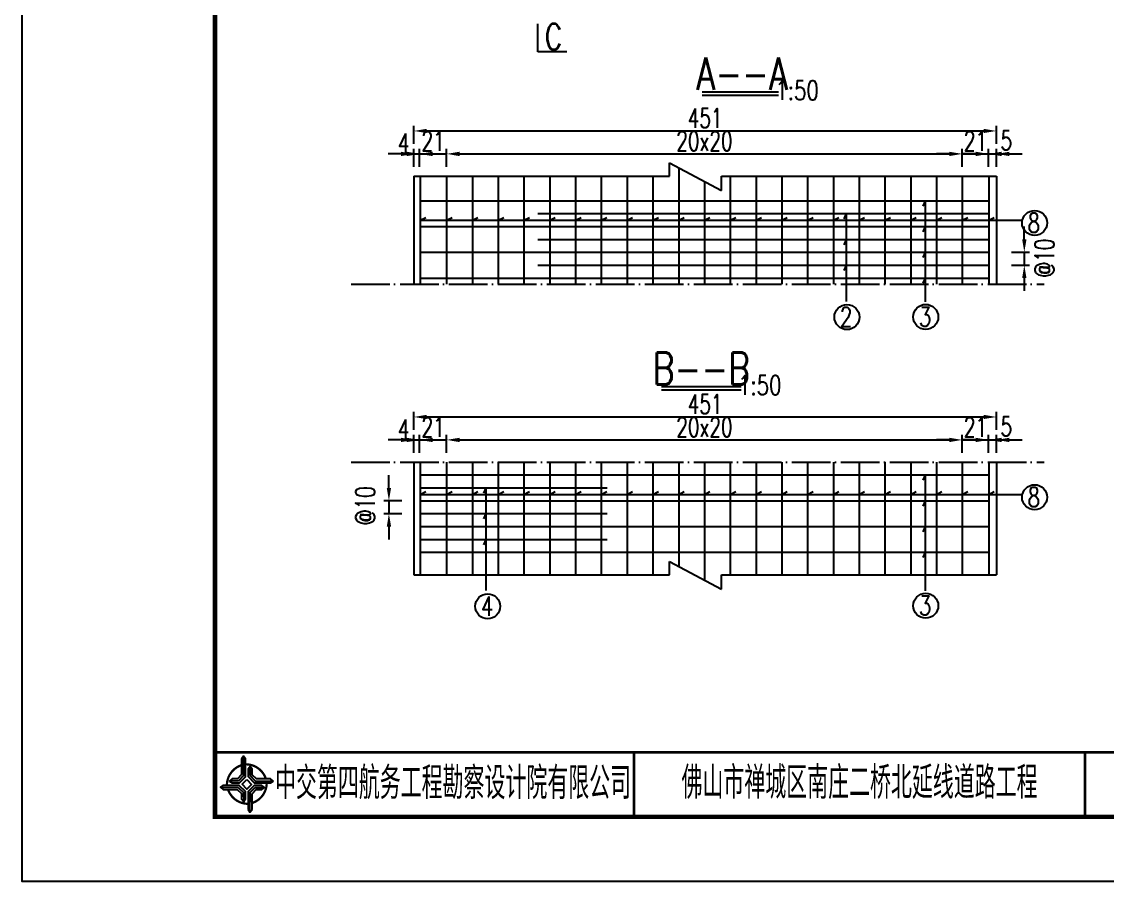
# Model space of a CAD drawing. Header units: millimetres. Extents: x -475 to 1205, y -1212 to 867.
# Drawn here: x -475.2 to -306.7, y -1212.1 to -1078.7 of the extents above; entities that cross this region are included whole.
import ezdxf
from ezdxf.enums import TextEntityAlignment as Align

# ---------------------------------------------------------------- set-up
doc = ezdxf.new("R2010")
doc.units = ezdxf.units.MM
doc.header["$LTSCALE"] = 0.25
doc.header["$PDMODE"] = 32
doc.header["$PDSIZE"] = 0.5
doc.linetypes.add('ACAD_ISO04W100', pattern=[30, 24, -3, 0, -3])
for name, color, linetype in [('lk', 7, 'Continuous'), ('中心线', 7, 'ACAD_ISO04W100'), ('图框', 7, 'Continuous'), ('文字', 7, 'Continuous'), ('标注', 4, 'Continuous'), ('钢筋', 6, 'Continuous')]:
    doc.layers.add(name, color=color, linetype=linetype)
doc.styles.get("Standard").update_dxf_attribs({"font": 'simplex1.shx', "width": 0.7, "bigfont": 'hztxt.shx'})
doc.styles.add('XGhz', font='simplex1.shx', dxfattribs={"width": 0.8, "bigfont": 'hztxt.shx'})
doc.styles.add('数字', font='simplex1.shx', dxfattribs={"width": 0.8, "bigfont": 'hztxt.shx'})
doc.dimstyles.new('STANDARD-50', dxfattribs={"dimscale": 0, "dimtxt": 3, "dimasz": 2, "dimexe": 0.8, "dimexo": 1, "dimgap": 0.5, "dimtad": 1, "dimdec": 0, "dimlfac": 5, "dimzin": 9, "dimdsep": 46, "dimtxsty": 'Standard', "dimcen": 0.5, "dimclrd": 256, "dimclre": 256, "dimclrt": 7, "dimadec": 0, "dimazin": 2, "dimtfac": 1, "dimtdec": 0, "dimtix": 1, "dimtmove": 2, "dimatfit": 3, "dimfxl": 0, "dimtolj": 1, "dimtzin": 0, "dimlwd": -1, "dimlwe": -1, "dimarcsym": 0})

# ---------------------------------------------------------------- blocks, each defined once
blk = doc.blocks.new('*D616')
at = {"layer": 'Defpoints', "color": 0}
for p in [(-329.23, -1099.19), (-409.23, -1102.64), (-329.23, -1102.64)]:
    blk.add_point(p, dxfattribs=at)
at = {"layer": '标注'}
for p, q in [((-409.23, -1101.19), (-409.23, -1098.39)), ((-407.23, -1099.19), (-331.23, -1099.19)), ((-329.23, -1101.19), (-329.23, -1098.39))]:
    blk.add_line(p, q, dxfattribs=at)
for points in [[(-407.23, -1098.86), (-407.23, -1099.53), (-409.23, -1099.19)], [(-331.23, -1098.86), (-331.23, -1099.53), (-329.23, -1099.19)]]:
    blk.add_solid(points, dxfattribs=at)
at = {"layer": '标注', "color": 7, "insert": (-369.23, -1097.19), "char_height": 3, "attachment_point": 5}
blk.add_mtext('\\A1;20x20', dxfattribs=at)
blk = doc.blocks.new('*D617')
at = {"layer": 'Defpoints', "color": 0}
for p in [(-323.92, -1095.63), (-323.92, -1100.74), (-414.32, -1103.93)]:
    blk.add_point(p, dxfattribs=at)
at = {"layer": '标注'}
for p, q in [((-414.32, -1097.63), (-414.32, -1094.83)), ((-323.92, -1097.63), (-323.92, -1094.83)), ((-412.32, -1095.63), (-325.92, -1095.63))]:
    blk.add_line(p, q, dxfattribs=at)
for points in [[(-412.32, -1095.3), (-412.32, -1095.96), (-414.32, -1095.63)], [(-325.92, -1095.3), (-325.92, -1095.96), (-323.92, -1095.63)]]:
    blk.add_solid(points, dxfattribs=at)
at = {"layer": '标注', "color": 7, "insert": (-369.12, -1093.63), "char_height": 3, "attachment_point": 5}
blk.add_mtext('\\A1;451', dxfattribs=at)
blk = doc.blocks.new('*D624')
at = {"layer": 'Defpoints', "color": 0}
for p in [(-413.32, -1153.03), (-418.19, -1155.03), (-413.32, -1155.03)]:
    blk.add_point(p, dxfattribs=at)
at = {"layer": '文字'}
for p, q in [((-418.19, -1151.03), (-418.19, -1149.03)), ((-416.19, -1153.03), (-418.99, -1153.03)), ((-418.19, -1153.03), (-418.19, -1155.03)), ((-416.19, -1155.03), (-418.99, -1155.03)), ((-418.19, -1157.03), (-418.19, -1159.03))]:
    blk.add_line(p, q, dxfattribs=at)
for points in [[(-418.52, -1151.03), (-417.85, -1151.03), (-418.19, -1153.03)], [(-418.52, -1157.03), (-417.85, -1157.03), (-418.19, -1155.03)]]:
    blk.add_solid(points, dxfattribs=at)
at = {"layer": '文字', "color": 7, "insert": (-421.85, -1153.79), "char_height": 3, "attachment_point": 5, "rotation": 90}
blk.add_mtext('\\A1;@10', dxfattribs=at)
blk = doc.blocks.new('*D625')
at = {"layer": 'Defpoints', "color": 0}
for p in [(-409.23, -1099.19), (-413.42, -1102.64), (-409.23, -1102.64)]:
    blk.add_point(p, dxfattribs=at)
at = {"layer": '标注'}
for p, q in [((-415.42, -1099.19), (-417.42, -1099.19)), ((-413.42, -1101.19), (-413.42, -1098.39)), ((-413.42, -1099.19), (-409.23, -1099.19)), ((-409.23, -1101.19), (-409.23, -1098.39)), ((-407.23, -1099.19), (-405.23, -1099.19))]:
    blk.add_line(p, q, dxfattribs=at)
for points in [[(-415.42, -1098.86), (-415.42, -1099.53), (-413.42, -1099.19)], [(-407.23, -1098.86), (-407.23, -1099.53), (-409.23, -1099.19)]]:
    blk.add_solid(points, dxfattribs=at)
at = {"layer": '标注', "color": 7, "insert": (-411.33, -1097.19), "char_height": 3, "attachment_point": 5}
blk.add_mtext('\\A1;21', dxfattribs=at)
blk = doc.blocks.new('*D626')
at = {"layer": 'Defpoints', "color": 0}
for p in [(-413.42, -1099.19), (-414.32, -1102.64), (-413.42, -1102.64)]:
    blk.add_point(p, dxfattribs=at)
at = {"layer": '标注'}
for p, q in [((-416.32, -1099.19), (-418.32, -1099.19)), ((-414.32, -1101.19), (-414.32, -1098.39)), ((-414.32, -1099.19), (-413.42, -1099.19)), ((-413.42, -1101.19), (-413.42, -1098.39)), ((-411.42, -1099.19), (-409.42, -1099.19))]:
    blk.add_line(p, q, dxfattribs=at)
for points in [[(-416.32, -1098.86), (-416.32, -1099.53), (-414.32, -1099.19)], [(-411.42, -1098.86), (-411.42, -1099.53), (-413.42, -1099.19)]]:
    blk.add_solid(points, dxfattribs=at)
at = {"layer": '标注', "color": 7, "insert": (-415.91, -1097.5), "char_height": 3, "attachment_point": 5}
blk.add_mtext('\\A1;4', dxfattribs=at)
blk = doc.blocks.new('*D637')
at = {"layer": 'Defpoints', "color": 0}
for p in [(-325.18, -1114.46), (-325.18, -1116.46), (-319.6, -1116.46)]:
    blk.add_point(p, dxfattribs=at)
at = {"layer": '文字'}
for p, q in [((-319.6, -1112.46), (-319.6, -1110.46)), ((-321.6, -1114.46), (-318.8, -1114.46)), ((-319.6, -1114.46), (-319.6, -1116.46)), ((-321.6, -1116.46), (-318.8, -1116.46)), ((-319.6, -1118.46), (-319.6, -1120.46))]:
    blk.add_line(p, q, dxfattribs=at)
for points in [[(-319.93, -1112.46), (-319.26, -1112.46), (-319.6, -1114.46)], [(-319.93, -1118.46), (-319.26, -1118.46), (-319.6, -1116.46)]]:
    blk.add_solid(points, dxfattribs=at)
at = {"layer": '文字', "color": 7, "insert": (-316.48, -1115.37), "char_height": 3, "attachment_point": 5, "rotation": 90}
blk.add_mtext('\\A1;@10', dxfattribs=at)
blk = doc.blocks.new('*D663')
at = {"layer": 'Defpoints', "color": 0}
for p in [(-323.92, -1099.19), (-325.13, -1102.64), (-323.92, -1102.64)]:
    blk.add_point(p, dxfattribs=at)
at = {"layer": '标注'}
for p, q in [((-327.13, -1099.19), (-329.13, -1099.19)), ((-325.13, -1101.19), (-325.13, -1098.39)), ((-325.13, -1099.19), (-323.92, -1099.19)), ((-323.92, -1101.19), (-323.92, -1098.39)), ((-321.92, -1099.19), (-319.92, -1099.19))]:
    blk.add_line(p, q, dxfattribs=at)
for points in [[(-327.13, -1098.86), (-327.13, -1099.53), (-325.13, -1099.19)], [(-321.92, -1098.86), (-321.92, -1099.53), (-323.92, -1099.19)]]:
    blk.add_solid(points, dxfattribs=at)
at = {"layer": '标注', "color": 7, "insert": (-322.39, -1097.09), "char_height": 3, "attachment_point": 5}
blk.add_mtext('\\A1;5', dxfattribs=at)
blk = doc.blocks.new('*D638')
at = {"layer": 'Defpoints', "color": 0}
for p in [(-325.13, -1099.19), (-329.23, -1102.64), (-325.13, -1102.64)]:
    blk.add_point(p, dxfattribs=at)
at = {"layer": '标注'}
for p, q in [((-331.23, -1099.19), (-333.23, -1099.19)), ((-329.23, -1101.19), (-329.23, -1098.39)), ((-329.23, -1099.19), (-325.13, -1099.19)), ((-325.13, -1101.19), (-325.13, -1098.39)), ((-323.13, -1099.19), (-321.13, -1099.19))]:
    blk.add_line(p, q, dxfattribs=at)
for points in [[(-331.23, -1098.86), (-331.23, -1099.53), (-329.23, -1099.19)], [(-323.13, -1098.86), (-323.13, -1099.53), (-325.13, -1099.19)]]:
    blk.add_solid(points, dxfattribs=at)
at = {"layer": '标注', "color": 7, "insert": (-327.18, -1097.19), "char_height": 3, "attachment_point": 5}
blk.add_mtext('\\A1;21', dxfattribs=at)
blk = doc.blocks.new('*D645')
at = {"layer": 'Defpoints', "color": 0}
for p in [(-329.23, -1143.58), (-409.23, -1147.03), (-329.23, -1147.03)]:
    blk.add_point(p, dxfattribs=at)
at = {"layer": '标注'}
for p, q in [((-409.23, -1145.58), (-409.23, -1142.78)), ((-407.23, -1143.58), (-331.23, -1143.58)), ((-329.23, -1145.58), (-329.23, -1142.78))]:
    blk.add_line(p, q, dxfattribs=at)
for points in [[(-407.23, -1143.25), (-407.23, -1143.92), (-409.23, -1143.58)], [(-331.23, -1143.25), (-331.23, -1143.92), (-329.23, -1143.58)]]:
    blk.add_solid(points, dxfattribs=at)
at = {"layer": '标注', "color": 7, "insert": (-369.23, -1141.58), "char_height": 3, "attachment_point": 5}
blk.add_mtext('\\A1;20x20', dxfattribs=at)
blk = doc.blocks.new('*D646')
at = {"layer": 'Defpoints', "color": 0}
for p in [(-323.92, -1140.02), (-323.92, -1145.14), (-414.32, -1148.32)]:
    blk.add_point(p, dxfattribs=at)
at = {"layer": '标注'}
for p, q in [((-414.32, -1142.02), (-414.32, -1139.22)), ((-412.32, -1140.02), (-325.92, -1140.02)), ((-323.92, -1142.02), (-323.92, -1139.22))]:
    blk.add_line(p, q, dxfattribs=at)
for points in [[(-412.32, -1139.69), (-412.32, -1140.35), (-414.32, -1140.02)], [(-325.92, -1139.69), (-325.92, -1140.35), (-323.92, -1140.02)]]:
    blk.add_solid(points, dxfattribs=at)
at = {"layer": '标注', "color": 7, "insert": (-369.12, -1138.02), "char_height": 3, "attachment_point": 5}
blk.add_mtext('\\A1;451', dxfattribs=at)
blk = doc.blocks.new('*D647')
at = {"layer": 'Defpoints', "color": 0}
for p in [(-413.42, -1143.58), (-414.32, -1147.03), (-413.42, -1147.03)]:
    blk.add_point(p, dxfattribs=at)
at = {"layer": '标注'}
for p, q in [((-416.32, -1143.58), (-418.32, -1143.58)), ((-414.32, -1145.58), (-414.32, -1142.78)), ((-414.32, -1143.58), (-413.42, -1143.58)), ((-413.42, -1145.58), (-413.42, -1142.78)), ((-411.42, -1143.58), (-409.42, -1143.58))]:
    blk.add_line(p, q, dxfattribs=at)
for points in [[(-416.32, -1143.25), (-416.32, -1143.92), (-414.32, -1143.58)], [(-411.42, -1143.25), (-411.42, -1143.92), (-413.42, -1143.58)]]:
    blk.add_solid(points, dxfattribs=at)
at = {"layer": '标注', "color": 7, "insert": (-415.91, -1141.89), "char_height": 3, "attachment_point": 5}
blk.add_mtext('\\A1;4', dxfattribs=at)
blk = doc.blocks.new('*D648')
at = {"layer": 'Defpoints', "color": 0}
for p in [(-409.23, -1143.58), (-413.42, -1147.03), (-409.23, -1147.03)]:
    blk.add_point(p, dxfattribs=at)
at = {"layer": '标注'}
for p, q in [((-415.42, -1143.58), (-417.42, -1143.58)), ((-413.42, -1145.58), (-413.42, -1142.78)), ((-413.42, -1143.58), (-409.23, -1143.58)), ((-409.23, -1145.58), (-409.23, -1142.78)), ((-407.23, -1143.58), (-405.23, -1143.58))]:
    blk.add_line(p, q, dxfattribs=at)
for points in [[(-415.42, -1143.25), (-415.42, -1143.92), (-413.42, -1143.58)], [(-407.23, -1143.25), (-407.23, -1143.92), (-409.23, -1143.58)]]:
    blk.add_solid(points, dxfattribs=at)
at = {"layer": '标注', "color": 7, "insert": (-411.33, -1141.58), "char_height": 3, "attachment_point": 5}
blk.add_mtext('\\A1;21', dxfattribs=at)
blk = doc.blocks.new('*D649')
at = {"layer": 'Defpoints', "color": 0}
for p in [(-325.13, -1143.58), (-329.23, -1147.03), (-325.13, -1147.03)]:
    blk.add_point(p, dxfattribs=at)
at = {"layer": '标注'}
for p, q in [((-331.23, -1143.58), (-333.23, -1143.58)), ((-329.23, -1145.58), (-329.23, -1142.78)), ((-329.23, -1143.58), (-325.13, -1143.58)), ((-325.13, -1145.58), (-325.13, -1142.78)), ((-323.13, -1143.58), (-321.13, -1143.58))]:
    blk.add_line(p, q, dxfattribs=at)
for points in [[(-331.23, -1143.25), (-331.23, -1143.92), (-329.23, -1143.58)], [(-323.13, -1143.25), (-323.13, -1143.92), (-325.13, -1143.58)]]:
    blk.add_solid(points, dxfattribs=at)
at = {"layer": '标注', "color": 7, "insert": (-327.18, -1141.58), "char_height": 3, "attachment_point": 5}
blk.add_mtext('\\A1;21', dxfattribs=at)
blk = doc.blocks.new('*D650')
at = {"layer": 'Defpoints', "color": 0}
for p in [(-323.92, -1143.58), (-325.13, -1147.03), (-323.92, -1147.03)]:
    blk.add_point(p, dxfattribs=at)
at = {"layer": '标注'}
for p, q in [((-327.13, -1143.58), (-329.13, -1143.58)), ((-325.13, -1145.58), (-325.13, -1142.78)), ((-325.13, -1143.58), (-323.92, -1143.58)), ((-323.92, -1145.58), (-323.92, -1142.78)), ((-321.92, -1143.58), (-319.92, -1143.58))]:
    blk.add_line(p, q, dxfattribs=at)
for points in [[(-327.13, -1143.25), (-327.13, -1143.92), (-325.13, -1143.58)], [(-321.92, -1143.25), (-321.92, -1143.92), (-323.92, -1143.58)]]:
    blk.add_solid(points, dxfattribs=at)
at = {"layer": '标注', "color": 7, "insert": (-322.39, -1141.48), "char_height": 3, "attachment_point": 5}
blk.add_mtext('\\A1;5', dxfattribs=at)
blk = doc.blocks.new('tb')
at = {"lineweight": -3}
h = blk.add_hatch(color=256, dxfattribs=at)
h.paths.add_polyline_path([(-1.23, -0.13), (-3.78, -0.14), (-4.14, -0.41), (-1.4, -0.44), (-0.56, -1.24), (-0.54, -2.62), (-0.27, -2.2), (-0.26, -1.06)])
h.paths.add_polyline_path([(0.13, -1.08), (0.14, -3.86), (0.41, -4.26), (0.44, -1.24), (1.25, -0.43), (2.66, -0.43), (2.26, -0.16), (1.07, -0.15)])
h.paths.add_polyline_path([(1.08, 0.3), (3.62, 0.3), (4.02, 0.56), (1.25, 0.57), (0.43, 1.39), (0.43, 2.8), (0.16, 2.41), (0.15, 1.24)])
h.paths.add_polyline_path([(-0.28, 1.21), (-0.28, 3.99), (-0.56, 4.39), (-0.57, 1.41), (-1.38, 0.6), (-2.74, 0.56), (-2.33, 0.3), (-1.2, 0.29)])
for p, q in [((-0.56, 4.39), (-0.57, 1.41)), ((0.43, 2.8), (0.43, 1.39)), ((-1.38, 0.6), (-2.74, 0.56)), ((-0.57, 1.41), (-1.38, 0.6)), ((0.43, 1.39), (1.25, 0.57)), ((1.25, 0.57), (4.02, 0.56)), ((-4.14, -0.41), (-1.4, -0.44)), ((-1.4, -0.44), (-0.56, -1.24)), ((-0.56, -1.24), (-0.54, -2.62)), ((0.41, -4.26), (0.44, -1.24)), ((0.44, -1.24), (1.25, -0.43)), ((1.25, -0.43), (2.66, -0.43))]:
    blk.add_line(p, q, dxfattribs=at)
at = {"lineweight": -3, "flags": 128}
for points in [[(-0.9, 3.99), (-0.9, 1.58), (-1.53, 0.91), (-2.34, 0.91), (-2.74, 0.56), (-2.33, 0.3), (-1.2, 0.29), (-0.28, 1.21), (-0.28, 3.99), (-0.56, 4.39)], [(3.62, 0.92), (1.43, 0.92), (0.77, 1.54), (0.77, 2.38), (0.43, 2.8), (0.16, 2.41), (0.15, 1.24), (1.08, 0.3), (3.62, 0.3), (4.02, 0.56)], [(-0.04, 0.77), (0.68, 0.04), (-0.04, -0.69), (-0.77, 0.05)], [(-3.73, -0.76), (-1.54, -0.76), (-0.89, -1.39), (-0.89, -2.21), (-0.54, -2.62), (-0.27, -2.2), (-0.26, -1.06), (-1.23, -0.13), (-3.78, -0.14), (-4.14, -0.41)], [(0.75, -3.85), (0.75, -1.43), (1.4, -0.78), (2.26, -0.78), (2.66, -0.43), (2.26, -0.16), (1.07, -0.15), (0.13, -1.08), (0.14, -3.86), (0.41, -4.26)]]:
    blk.add_lwpolyline(points, close=True, dxfattribs=at)
at = {"lineweight": -3, "const_width": 0.35, "flags": 128}
for points in [[(-0.9, 3.02, 0.324167), (-3.16, -0.14)], [(2.88, 0.92, 0.324403), (-0.24, 3.15)], [(0.75, -2.86, 0.325418), (3.02, 0.26)], [(-2.98, -0.76, 0.322976), (0.14, -2.98)]]:
    blk.add_lwpolyline(points, format="xyb", dxfattribs=at)
blk = doc.blocks.new('123')
at = {"layer": '图框', "color": 2}
blk.add_lwpolyline([(370.03, 635.68), (370.03, 932.68), (-49.97, 932.68), (-49.97, 635.68)], close=True, dxfattribs=at)

msp = doc.modelspace()

# ---------------------------------------------------------------- linework, layer by layer
for points, const_width in [([(-65.166, -925.085), (-445.166, -925.085), (-445.166, -1202.085), (-65.166, -1202.085), (-65.166, -925.085)], 0.7), ([(-445.166, -1192.085), (-65.166, -1192.085)], 0.4)]:
    msp.add_lwpolyline(points, dxfattribs=dict(const_width=const_width))
at = {"layer": 'lk', "color": 7}
for p, q in [((-374.666, -1100.565), (-366.572, -1104.848)), ((-374.666, -1102.636), (-374.666, -1100.565)), ((-414.319, -1102.636), (-414.319, -1119.395)), ((-414.319, -1102.636), (-374.666, -1102.636)), ((-366.572, -1104.848), (-366.572, -1102.636)), ((-366.572, -1102.636), (-323.92, -1102.636)), ((-323.92, -1102.636), (-323.92, -1119.395)), ((-414.319, -1147.027), (-414.319, -1164.532)), ((-323.92, -1147.027), (-323.92, -1164.532)), ((-374.666, -1162.461), (-366.572, -1166.744)), ((-374.666, -1164.532), (-374.666, -1162.461)), ((-414.319, -1164.532), (-374.666, -1164.532)), ((-366.572, -1166.744), (-366.572, -1164.532)), ((-366.572, -1164.532), (-323.92, -1164.532))]:
    msp.add_line(p, q, dxfattribs=at)
at = {"layer": '中心线'}
for p, q in [((-424.067, -1119.395), (-316.54, -1119.395)), ((-424.067, -1147.027), (-316.54, -1147.027))]:
    msp.add_line(p, q, dxfattribs=at)
at = {"layer": '图框', "const_width": 0.4}
for points in [[(-380.166, -1192.085), (-380.166, -1202.085)], [(-310.166, -1202.085), (-310.166, -1192.085)]]:
    msp.add_lwpolyline(points, dxfattribs=at)
at = {"layer": '标注'}
for p, q in [((-395.08, -1083.351), (-395.08, -1079.006)), ((-390.583, -1083.351), (-395.08, -1083.351)), ((-369.595, -1090.051), (-357.719, -1090.051)), ((-334.996, -1106.456), (-335.353, -1107.279)), ((-334.996, -1106.456), (-334.996, -1122.156)), ((-413.319, -1109.46), (-412.469, -1109.039)), ((-413.319, -1109.46), (-319.976, -1109.46)), ((-409.229, -1109.46), (-408.378, -1109.039)), ((-405.229, -1109.46), (-404.378, -1109.039)), ((-401.229, -1109.46), (-400.378, -1109.039)), ((-397.229, -1109.46), (-396.378, -1109.039)), ((-393.229, -1109.46), (-392.378, -1109.039)), ((-389.229, -1109.46), (-388.378, -1109.039)), ((-385.229, -1109.46), (-384.378, -1109.039)), ((-381.229, -1109.46), (-380.378, -1109.039)), ((-377.229, -1109.46), (-376.378, -1109.039)), ((-373.229, -1109.46), (-372.378, -1109.039)), ((-369.229, -1109.46), (-368.378, -1109.039)), ((-365.229, -1109.46), (-364.378, -1109.039)), ((-361.229, -1109.46), (-360.378, -1109.039)), ((-357.229, -1109.46), (-356.378, -1109.039)), ((-353.229, -1109.46), (-352.378, -1109.039)), ((-349.229, -1109.46), (-348.378, -1109.039)), ((-347.243, -1108.456), (-347.6, -1109.279)), ((-347.243, -1108.456), (-347.243, -1122.123)), ((-345.229, -1109.46), (-344.378, -1109.039)), ((-341.229, -1109.46), (-340.378, -1109.039)), ((-337.229, -1109.46), (-336.378, -1109.039)), ((-333.229, -1109.46), (-332.378, -1109.039)), ((-329.229, -1109.46), (-328.378, -1109.039)), ((-325.125, -1109.46), (-324.275, -1109.039)), ((-334.996, -1110.456), (-335.353, -1111.279)), ((-347.243, -1112.456), (-347.6, -1113.279)), ((-334.996, -1114.456), (-335.353, -1115.279)), ((-347.243, -1116.456), (-347.6, -1117.279)), ((-334.996, -1118.456), (-335.353, -1119.279)), ((-375.903, -1135.814), (-363.512, -1135.814)), ((-334.996, -1149.027), (-335.353, -1149.85)), ((-334.996, -1149.027), (-334.996, -1166.984)), ((-413.319, -1152.031), (-412.469, -1151.61)), ((-413.319, -1152.031), (-319.976, -1152.031)), ((-409.229, -1152.031), (-408.378, -1151.61)), ((-405.229, -1152.031), (-404.378, -1151.61)), ((-403.156, -1151.027), (-403.513, -1151.85)), ((-403.156, -1151.027), (-403.156, -1166.96)), ((-401.229, -1152.031), (-400.378, -1151.61)), ((-397.229, -1152.031), (-396.378, -1151.61)), ((-393.229, -1152.031), (-392.378, -1151.61)), ((-389.229, -1152.031), (-388.378, -1151.61)), ((-385.229, -1152.031), (-384.378, -1151.61)), ((-381.229, -1152.031), (-380.378, -1151.61)), ((-377.229, -1152.031), (-376.378, -1151.61)), ((-373.229, -1152.031), (-372.378, -1151.61)), ((-369.229, -1152.031), (-368.378, -1151.61)), ((-365.229, -1152.031), (-364.378, -1151.61)), ((-361.229, -1152.031), (-360.378, -1151.61)), ((-357.229, -1152.031), (-356.378, -1151.61)), ((-353.229, -1152.031), (-352.378, -1151.61)), ((-349.229, -1152.031), (-348.378, -1151.61)), ((-345.229, -1152.031), (-344.378, -1151.61)), ((-341.229, -1152.031), (-340.378, -1151.61)), ((-337.229, -1152.031), (-336.378, -1151.61)), ((-333.229, -1152.031), (-332.378, -1151.61)), ((-329.229, -1152.031), (-328.378, -1151.61)), ((-325.125, -1152.031), (-324.275, -1151.61)), ((-334.996, -1153.027), (-335.353, -1153.85)), ((-403.156, -1155.027), (-403.513, -1155.85)), ((-334.996, -1157.027), (-335.353, -1157.85)), ((-403.156, -1159.027), (-403.513, -1159.85)), ((-334.996, -1161.027), (-335.353, -1161.85))]:
    msp.add_line(p, q, dxfattribs=at)
for centre in [(-318.009, -1109.904), (-347.13, -1124.526), (-334.883, -1124.487), (-318.009, -1152.475), (-402.849, -1169.409), (-334.883, -1169.315)]:
    msp.add_circle(centre, 1.936, dxfattribs=at)
at = {"layer": '钢筋'}
for p, q in [((-369.595, -1089.551), (-357.719, -1089.551)), ((-373.229, -1101.326), (-373.229, -1119.395)), ((-413.319, -1102.636), (-413.319, -1119.395)), ((-409.229, -1102.636), (-409.229, -1119.395)), ((-405.229, -1102.636), (-405.229, -1119.395)), ((-401.229, -1102.636), (-401.229, -1119.395)), ((-397.229, -1102.636), (-397.229, -1119.395)), ((-393.229, -1102.636), (-393.229, -1119.395)), ((-389.229, -1102.636), (-389.229, -1119.395)), ((-385.229, -1102.636), (-385.229, -1119.395)), ((-381.229, -1102.636), (-381.229, -1119.395)), ((-377.229, -1102.636), (-377.229, -1119.395)), ((-365.229, -1102.636), (-365.229, -1119.395)), ((-361.229, -1102.636), (-361.229, -1119.395)), ((-357.229, -1102.636), (-357.229, -1119.395)), ((-353.229, -1102.636), (-353.229, -1119.395)), ((-349.229, -1102.636), (-349.229, -1119.395)), ((-345.229, -1102.636), (-345.229, -1119.395)), ((-341.229, -1102.636), (-341.229, -1119.395)), ((-337.229, -1102.636), (-337.229, -1119.395)), ((-333.229, -1102.636), (-333.229, -1119.395)), ((-329.229, -1102.636), (-329.229, -1119.395)), ((-325.125, -1102.636), (-325.125, -1119.395)), ((-369.229, -1103.442), (-369.229, -1119.395)), ((-413.319, -1106.456), (-325.125, -1106.456)), ((-395.098, -1108.456), (-325.125, -1108.456)), ((-413.319, -1110.456), (-325.125, -1110.456)), ((-395.098, -1112.456), (-325.125, -1112.456)), ((-413.319, -1114.456), (-325.125, -1114.456)), ((-395.098, -1116.456), (-325.125, -1116.456)), ((-413.319, -1118.456), (-325.125, -1118.456)), ((-375.903, -1135.314), (-363.512, -1135.314)), ((-413.319, -1147.027), (-413.319, -1164.532)), ((-409.229, -1147.027), (-409.229, -1164.532)), ((-405.229, -1147.027), (-405.229, -1164.532)), ((-401.229, -1147.027), (-401.229, -1164.532)), ((-397.229, -1147.027), (-397.229, -1164.532)), ((-393.229, -1147.027), (-393.229, -1164.532)), ((-389.229, -1147.027), (-389.229, -1164.532)), ((-385.229, -1147.027), (-385.229, -1164.532)), ((-381.229, -1147.027), (-381.229, -1164.532)), ((-377.229, -1147.027), (-377.229, -1164.532)), ((-373.229, -1147.027), (-373.229, -1163.222)), ((-369.229, -1147.027), (-369.229, -1165.338)), ((-365.229, -1147.027), (-365.229, -1164.532)), ((-361.229, -1147.027), (-361.229, -1164.532)), ((-357.229, -1147.027), (-357.229, -1164.532)), ((-353.229, -1147.027), (-353.229, -1164.532)), ((-349.229, -1147.027), (-349.229, -1164.532)), ((-345.229, -1147.027), (-345.229, -1164.532)), ((-341.229, -1147.027), (-341.229, -1164.532)), ((-337.229, -1147.027), (-337.229, -1164.532)), ((-333.229, -1147.027), (-333.229, -1164.532)), ((-329.229, -1147.027), (-329.229, -1164.532)), ((-325.125, -1147.027), (-325.125, -1164.532)), ((-413.319, -1149.027), (-325.125, -1149.027)), ((-413.319, -1151.027), (-384.306, -1151.027)), ((-413.319, -1153.027), (-325.125, -1153.027)), ((-413.319, -1155.027), (-384.306, -1155.027)), ((-413.319, -1157.027), (-325.125, -1157.027)), ((-413.319, -1159.027), (-384.306, -1159.027)), ((-413.319, -1161.027), (-325.125, -1161.027))]:
    msp.add_line(p, q, dxfattribs=at)

# ---------------------------------------------------------------- block references
at = {"lineweight": -3}
msp.add_blockref('tb', (-440.17, -1197.08), dxfattribs=at)
at = {"layer": '标注'}
msp.add_blockref('123', (-425.191, -1847.766), dxfattribs=at)

# ---------------------------------------------------------------- texts
at = {"layer": '图框', "width": 0.65}
for s, p in [('中交第四航务工程勘察设计院有限公司', (-408.235, -1196.837)), ('佛山市禅城区南庄二桥北延线道路工程', (-345.166, -1196.771))]:
    msp.add_text(s, height=5, dxfattribs=at).set_placement(p, align=Align.MIDDLE_CENTER)
at = {"layer": '文字', "width": 0.75}
for s, height, style, p in [('C', 4, 'XGhz', (-392.646, -1081.009)), ('A--A', 5, 'XGhz', (-363.376, -1086.734)), ('1:50', 3, '数字', (-354.852, -1089.326)), ('8', 3, '数字', (-318.122, -1109.877)), ('2', 3, '数字', (-347.244, -1124.499)), ('3', 3, '数字', (-334.997, -1124.46)), ('B--B', 5, 'XGhz', (-369.703, -1132.497)), ('1:50', 3, '数字', (-360.645, -1135.088)), ('8', 3, '数字', (-318.122, -1152.448)), ('4', 3, '数字', (-402.962, -1169.382)), ('3', 3, '数字', (-334.997, -1169.288))]:
    msp.add_text(s, height=height, dxfattribs=dict(at, style=style)).set_placement(p, align=Align.MIDDLE)

# ---------------------------------------------------------------- dimensions: what is measured, and where the dimension line sits
at = {"layer": '文字'}
for base, p1, p2, picture, middle in [((-319.598, -1116.456), (-325.178, -1114.456), (-325.178, -1116.456), '*D637', (-316.479, -1115.371)), ((-418.188, -1155.027), (-413.319, -1153.027), (-413.319, -1155.027), '*D624', (-421.851, -1153.795))]:
    dim = msp.add_linear_dim(base=base, p1=p1, p2=p2, angle=90, text='@10', dimstyle='STANDARD-50', override={"dimscale": 1}, dxfattribs=at)
    dim.commit()
    dim.dimension.update_dxf_attribs({"geometry": picture, "text_midpoint": middle, "dimtype": 160})
at = {"layer": '标注'}
for base, p1, p2, text, picture, middle in [((-323.92, -1095.629), (-414.319, -1103.931), (-323.92, -1100.744), '451', '*D617', (-369.12, -1093.629)), ((-409.229, -1099.193), (-413.425, -1102.636), (-409.229, -1102.636), '21', '*D625', (-411.327, -1097.193)), ((-329.229, -1099.193), (-409.229, -1102.636), (-329.229, -1102.636), '20x20', '*D616', (-369.229, -1097.193)), ((-325.125, -1099.193), (-329.229, -1102.636), (-325.125, -1102.636), '21', '*D638', (-327.177, -1097.193)), ((-323.92, -1140.02), (-414.319, -1148.323), (-323.92, -1145.135), '451', '*D646', (-369.12, -1138.02)), ((-409.229, -1143.584), (-413.425, -1147.027), (-409.229, -1147.027), '21', '*D648', (-411.327, -1141.584)), ((-329.229, -1143.584), (-409.229, -1147.027), (-329.229, -1147.027), '20x20', '*D645', (-369.229, -1141.584)), ((-325.125, -1143.584), (-329.229, -1147.027), (-325.125, -1147.027), '21', '*D649', (-327.177, -1141.584))]:
    dim = msp.add_linear_dim(base=base, p1=p1, p2=p2, text=text, dimstyle='STANDARD-50', override={"dimscale": 1}, dxfattribs=at)
    dim.commit()
    dim.dimension.update_dxf_attribs({"geometry": picture, "text_midpoint": middle})
for base, p1, p2, picture, middle in [((-413.425, -1099.193), (-414.319, -1102.636), (-413.425, -1102.636), '*D626', (-415.905, -1097.5)), ((-413.425, -1143.584), (-414.319, -1147.027), (-413.425, -1147.027), '*D647', (-415.905, -1141.891))]:
    dim = msp.add_linear_dim(base=base, p1=p1, p2=p2, dimstyle='STANDARD-50', override={"dimscale": 1}, dxfattribs=at)
    dim.commit()
    dim.dimension.update_dxf_attribs({"geometry": picture, "text_midpoint": middle, "dimtype": 160})
for base, p1, p2, picture, middle in [((-323.92, -1099.193), (-325.125, -1102.636), (-323.92, -1102.636), '*D663', (-322.393, -1097.093)), ((-323.92, -1143.584), (-325.125, -1147.027), (-323.92, -1147.027), '*D650', (-322.393, -1141.484))]:
    dim = msp.add_linear_dim(base=base, p1=p1, p2=p2, text='5', dimstyle='STANDARD-50', override={"dimscale": 1}, dxfattribs=at)
    dim.commit()
    dim.dimension.update_dxf_attribs({"geometry": picture, "text_midpoint": middle, "dimtype": 160})

doc.saveas('drawing.dxf')
